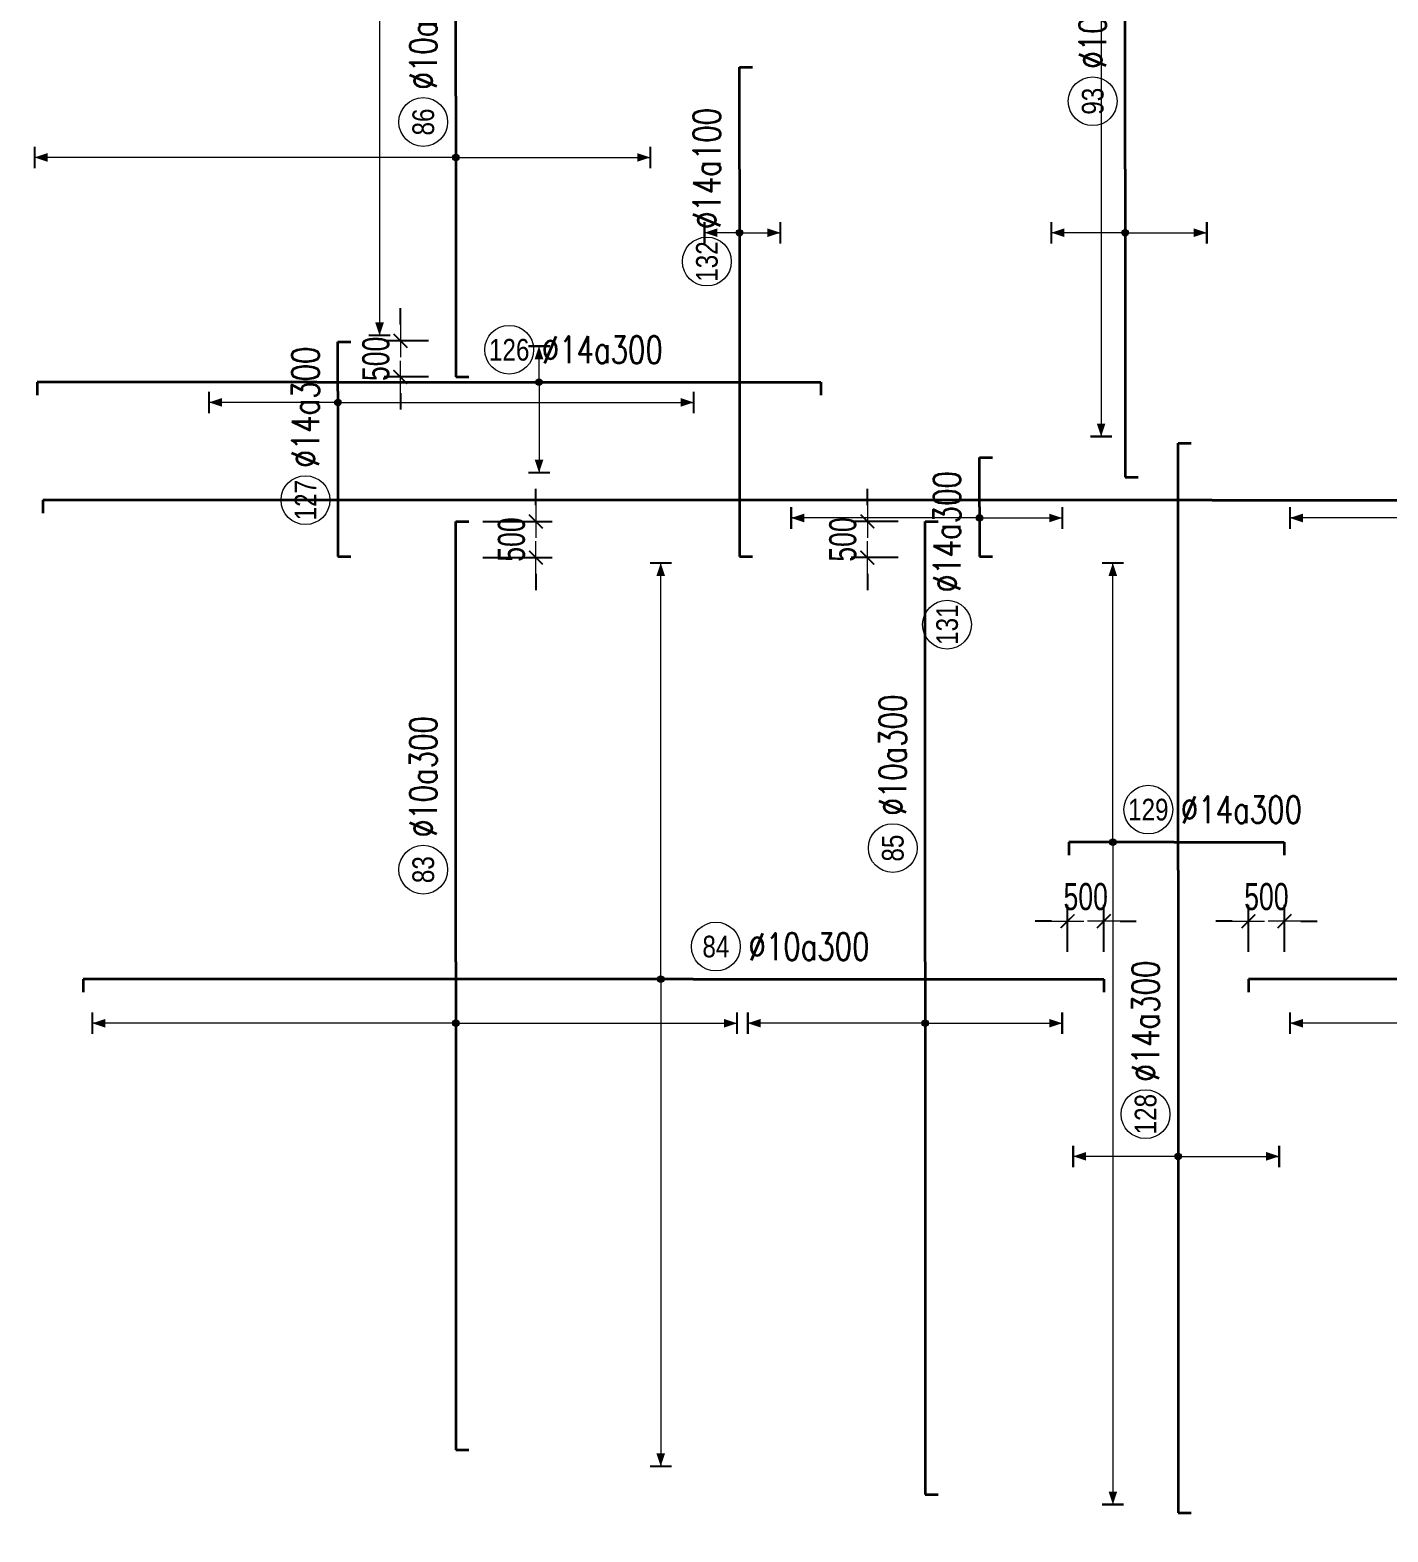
# Model space of a CAD drawing. Header units: millimetres. Extents: x -179076 to 505271, y -18667 to 80933.
# Drawn here: x 159116 to 177902, y 37214 to 58000 of the extents above; entities that cross this region are included whole.
import ezdxf
from ezdxf.enums import TextEntityAlignment as Align

# ---------------------------------------------------------------- set-up
doc = ezdxf.new("R2010")
doc.units = ezdxf.units.MM
doc.layers.get('0').update_dxf_attribs({"lineweight": 20})
doc.layers.get('Defpoints').update_dxf_attribs({"color": 151, "lineweight": 9})
for name, color, linetype, lineweight in [('NDC_S_DIM', 1, 'Continuous', 15), ('NDC_S_REBAR', 4, 'Continuous', 35), ('NDC_S_VN TEXT', 7, 'Continuous', 20)]:
    doc.layers.add(name, color=color, linetype=linetype, lineweight=lineweight)
doc.styles.add('ARIAL', font='arial.ttf', dxfattribs={"width": 0.8})
doc.styles.add('NDC_DIM', font='', dxfattribs={"width": 0.75})
doc.styles.add('NDC_EN TXT', font='romans.shx', dxfattribs={"width": 0.8})
doc.styles.get('NDC_DIM').set_extended_font_data('Dotum')
doc.dimstyles.new('NDC_dim_150', dxfattribs={"dimscale": 150, "dimtxt": 2.5, "dimasz": 1.5, "dimexe": 1.5, "dimexo": 2.5, "dimgap": 1, "dimtad": 1, "dimdec": 0, "dimzin": 0, "dimdsep": 46, "dimtxsty": 'NDC_DIM', "dimblk": 'DIMMARK', "dimcen": 0.09, "dimdle": 1.2, "dimclrd": 1, "dimclre": 1, "dimclrt": 3, "dimadec": 0, "dimazin": 0, "dimtfac": 1, "dimtdec": 0, "dimtix": 1, "dimtofl": 0, "dimtmove": 0, "dimatfit": 3, "dimfxl": 8, "dimfxlon": 1, "dimtolj": 1, "dimtzin": 0, "dimarcsym": 0})

# ---------------------------------------------------------------- blocks, each defined once
blk = doc.blocks.new('DIMMARK')
at = {"layer": 'NDC_S_DIM', "color": 1}
blk.add_line((-1.5, 0), (1, 0), dxfattribs=at)
at = {"layer": 'NDC_S_DIM', "color": 2, "const_width": 0.1}
blk.add_lwpolyline([(-0.424, -0.424), (0.424, 0.424)], dxfattribs=at)
blk = doc.blocks.new('*D235')
at = {"layer": 'Defpoints', "color": 0, "transparency": 16777216}
for p in [(176471, 45667), (175971, 44866), (176471, 44866)]:
    blk.add_point(p, dxfattribs=at)
at = {"layer": 'NDC_S_DIM', "color": 1, "lineweight": -2, "transparency": 16777216}
for p, q in [((175971, 45241), (175971, 45892)), ((176471, 45241), (176471, 45892)), ((175746, 45667), (175521, 45667)), ((176696, 45667), (176921, 45667))]:
    blk.add_line(p, q, dxfattribs=at)
at = {"layer": 'NDC_S_DIM', "color": 1, "lineweight": -2, "transparency": 16777216, "xscale": 225, "yscale": 225, "zscale": 225}
blk.add_blockref('DIMMARK', (175971, 45667), dxfattribs=at)
at = {"layer": 'NDC_S_DIM', "color": 1, "lineweight": -2, "transparency": 16777216, "xscale": 225, "yscale": 225, "zscale": 225, "rotation": 180}
blk.add_blockref('DIMMARK', (176471, 45667), dxfattribs=at)
at = {"layer": 'NDC_S_DIM', "color": 3, "transparency": 16777216, "insert": (176221, 46005), "char_height": 375, "attachment_point": 5, "style": 'NDC_DIM'}
blk.add_mtext('\\A1;500', dxfattribs=at)
blk = doc.blocks.new('*D236')
at = {"layer": 'Defpoints', "color": 0, "transparency": 16777216}
for p in [(173471, 45667), (173471, 44866), (173971, 44866)]:
    blk.add_point(p, dxfattribs=at)
at = {"layer": 'NDC_S_DIM', "color": 1, "lineweight": -2, "transparency": 16777216}
for p, q in [((173471, 45241), (173471, 45892)), ((173971, 45241), (173971, 45892)), ((173246, 45667), (173021, 45667)), ((174196, 45667), (174421, 45667))]:
    blk.add_line(p, q, dxfattribs=at)
at = {"layer": 'NDC_S_DIM', "color": 1, "lineweight": -2, "transparency": 16777216, "xscale": 225, "yscale": 225, "zscale": 225}
blk.add_blockref('DIMMARK', (173471, 45667), dxfattribs=at)
at = {"layer": 'NDC_S_DIM', "color": 1, "lineweight": -2, "transparency": 16777216, "xscale": 225, "yscale": 225, "zscale": 225, "rotation": 180}
blk.add_blockref('DIMMARK', (173971, 45667), dxfattribs=at)
at = {"layer": 'NDC_S_DIM', "color": 3, "transparency": 16777216, "insert": (173721, 46005), "char_height": 375, "attachment_point": 5, "style": 'NDC_DIM'}
blk.add_mtext('\\A1;500', dxfattribs=at)
blk = doc.blocks.new('*D242')
at = {"layer": 'Defpoints', "color": 0, "transparency": 16777216}
for p in [(171501, 51199), (170700, 50699), (171501, 50699)]:
    blk.add_point(p, dxfattribs=at)
at = {"layer": 'NDC_S_DIM', "color": 1, "lineweight": -2, "transparency": 16777216}
for p, q in [((170700, 51424), (170700, 51649)), ((171126, 51199), (170475, 51199)), ((171126, 50699), (170475, 50699)), ((170700, 50474), (170700, 50249))]:
    blk.add_line(p, q, dxfattribs=at)
at = {"layer": 'NDC_S_DIM', "color": 1, "lineweight": -2, "transparency": 16777216, "xscale": 225, "yscale": 225, "zscale": 225}
for p, rotation in [((170700, 51199), 270), ((170700, 50699), 90)]:
    blk.add_blockref('DIMMARK', p, dxfattribs=dict(at, rotation=rotation))
at = {"layer": 'NDC_S_DIM', "color": 3, "transparency": 16777216, "insert": (170362, 50949), "char_height": 375, "attachment_point": 5, "rotation": 90, "style": 'NDC_DIM'}
blk.add_mtext('\\A1;500', dxfattribs=at)
blk = doc.blocks.new('*D214')
at = {"layer": 'Defpoints', "color": 0, "transparency": 16777216}
for p in [(164240, 53699), (165005, 53699), (165005, 53199)]:
    blk.add_point(p, dxfattribs=at)
at = {"layer": 'NDC_S_DIM', "color": 1, "lineweight": -2, "transparency": 16777216}
for p, q in [((164240, 53924), (164240, 54149)), ((164630, 53699), (164015, 53699)), ((164630, 53199), (164015, 53199)), ((164240, 52974), (164240, 52749))]:
    blk.add_line(p, q, dxfattribs=at)
at = {"layer": 'NDC_S_DIM', "color": 1, "lineweight": -2, "transparency": 16777216, "xscale": 225, "yscale": 225, "zscale": 225}
for p, rotation in [((164240, 53699), 270), ((164240, 53199), 90)]:
    blk.add_blockref('DIMMARK', p, dxfattribs=dict(at, rotation=rotation))
at = {"layer": 'NDC_S_DIM', "color": 3, "transparency": 16777216, "insert": (163902, 53449), "char_height": 375, "attachment_point": 5, "rotation": 90, "style": 'NDC_DIM'}
blk.add_mtext('\\A1;500', dxfattribs=at)
blk = doc.blocks.new('*D216')
at = {"layer": 'Defpoints', "color": 0, "transparency": 16777216}
for p in [(165005, 51199), (165005, 50699), (166115, 50699)]:
    blk.add_point(p, dxfattribs=at)
at = {"layer": 'NDC_S_DIM', "color": 1, "lineweight": -2, "transparency": 16777216}
for p, q in [((166115, 51424), (166115, 51649)), ((165380, 51199), (166340, 51199)), ((165380, 50699), (166340, 50699)), ((166115, 50474), (166115, 50249))]:
    blk.add_line(p, q, dxfattribs=at)
at = {"layer": 'NDC_S_DIM', "color": 1, "lineweight": -2, "transparency": 16777216, "xscale": 225, "yscale": 225, "zscale": 225}
for p, rotation in [((166115, 51199), 270), ((166115, 50699), 90)]:
    blk.add_blockref('DIMMARK', p, dxfattribs=dict(at, rotation=rotation))
at = {"layer": 'NDC_S_DIM', "color": 3, "transparency": 16777216, "insert": (165778, 50949), "char_height": 375, "attachment_point": 5, "rotation": 90, "style": 'NDC_DIM'}
blk.add_mtext('\\A1;500', dxfattribs=at)
blk = doc.blocks.new('*U304')
h = blk.add_hatch(color=6)
edge = h.paths.add_edge_path()
edge.add_arc((-2.99, 0), 0.3, 0, 360)
at = {"layer": 'NDC_S_DIM', "color": 8}
for q in [(-2.99, 38.39), (-2.99, -44.96)]:
    blk.add_line((-2.99, 0), q, dxfattribs=at)
for points in [[(-3.99, 38.39, 0.2, 0.2, 0), (-1.99, 38.39, 0, 0, 0)], [(-3.99, -44.96, 0.2, 0.2, 0), (-1.99, -44.96, 0, 0, 0)]]:
    blk.add_lwpolyline(points, format="xyseb", dxfattribs=at)
at = {"layer": 'NDC_S_DIM'}
blk.add_circle((2.1, 3), 2.25, dxfattribs=at)
at = {"layer": 'NDC_S_DIM', "color": 6}
blk.add_circle((-2.99, 0), 0.3, dxfattribs=at)
at = {"layer": 'NDC_S_DIM', "color": 8}
for points in [[(-3.39, 37.19), (-2.99, 38.39), (-2.59, 37.19)], [(-3.39, -43.76), (-2.99, -44.96), (-2.59, -43.76)]]:
    blk.add_solid(points, dxfattribs=at)
at = {"layer": 'NDC_S_REBAR'}
for p, q in [((0, 0), (-56.25, 0)), ((-56.25, 0), (-56.25, -1.2)), ((0, 0), (37.88, 0)), ((37.88, 0), (37.88, -1.2)), ((-56.25, -1.2), (-56.25, -1.2)), ((37.88, -1.2), (37.88, -1.2))]:
    blk.add_line(p, q, dxfattribs=at)
at = {"layer": 'NDC_S_VN TEXT', "color": 3, "style": 'NDC_EN TXT', "width": 0.75}
blk.add_attdef('DKT', (5.1, 1.75), '', height=2.5, dxfattribs=at)
at = {"layer": 'NDC_S_VN TEXT', "style": 'ARIAL', "width": 0.8}
blk.add_attdef('KHT', text='', height=2, dxfattribs=at).set_placement((2.1, 3), align=Align.MIDDLE_CENTER)
blk = doc.blocks.new('*U305')
h = blk.add_hatch(color=6)
edge = h.paths.add_edge_path()
edge.add_arc((-7.93, 0), 0.3, 0, 360)
at = {"layer": 'NDC_S_DIM', "color": 8}
for q in [(-7.93, 38.39), (-7.93, -50.28)]:
    blk.add_line((-7.93, 0), q, dxfattribs=at)
for points in [[(-8.93, 38.39, 0.2, 0.2, 0), (-6.93, 38.39, 0, 0, 0)], [(-8.93, -50.28, 0.2, 0.2, 0), (-6.93, -50.28, 0, 0, 0)]]:
    blk.add_lwpolyline(points, format="xyseb", dxfattribs=at)
at = {"layer": 'NDC_S_DIM'}
blk.add_circle((-2.39, 3), 2.25, dxfattribs=at)
at = {"layer": 'NDC_S_DIM', "color": 6}
blk.add_circle((-7.93, 0), 0.3, dxfattribs=at)
at = {"layer": 'NDC_S_DIM', "color": 8}
for points in [[(-8.33, 37.19), (-7.93, 38.39), (-7.53, 37.19)], [(-8.33, -49.08), (-7.93, -50.28), (-7.53, -49.08)]]:
    blk.add_solid(points, dxfattribs=at)
at = {"layer": 'NDC_S_REBAR'}
for p, q in [((0, 0), (-26.16, 0)), ((-26.16, 0), (-26.16, -1.2)), ((0, 0), (20.5, 0)), ((20.5, 0), (20.5, -1.2)), ((-26.16, -1.2), (-26.16, -1.2)), ((20.5, -1.2), (20.5, -1.2))]:
    blk.add_line(p, q, dxfattribs=at)
at = {"layer": 'NDC_S_VN TEXT', "color": 3, "style": 'NDC_EN TXT', "width": 0.75}
blk.add_attdef('DKT', (0.61, 1.75), '', height=2.5, dxfattribs=at)
at = {"layer": 'NDC_S_VN TEXT', "style": 'ARIAL', "width": 0.8}
blk.add_attdef('KHT', text='', height=2, dxfattribs=at).set_placement((-2.39, 3), align=Align.MIDDLE_CENTER)
blk = doc.blocks.new('*U318')
h = blk.add_hatch(color=6)
edge = h.paths.add_edge_path()
edge.add_arc((4.7, 0), 0.3, 0, 360)
at = {"layer": 'NDC_S_DIM', "color": 8}
for q in [(4.7, 20.63), (4.7, -35.71)]:
    blk.add_line((4.7, 0), q, dxfattribs=at)
for points in [[(3.7, 20.63, 0.2, 0.2, 0), (5.7, 20.63, 0, 0, 0)], [(3.7, -35.71, 0.2, 0.2, 0), (5.7, -35.71, 0, 0, 0)]]:
    blk.add_lwpolyline(points, format="xyseb", dxfattribs=at)
at = {"layer": 'NDC_S_DIM'}
blk.add_circle((14.92, 3), 2.25, dxfattribs=at)
at = {"layer": 'NDC_S_DIM', "color": 6}
blk.add_circle((4.7, 0), 0.3, dxfattribs=at)
at = {"layer": 'NDC_S_DIM', "color": 8}
for points in [[(4.3, 19.43), (4.7, 20.63), (5.1, 19.43)], [(4.3, -34.51), (4.7, -35.71), (5.1, -34.51)]]:
    blk.add_solid(points, dxfattribs=at)
at = {"layer": 'NDC_S_REBAR'}
for p, q in [((0, 0), (-27.53, 0)), ((-27.53, 0), (-27.53, -1.2)), ((0, 0), (45.4, 0)), ((45.4, 0), (45.4, -1.2)), ((-27.53, -1.2), (-27.53, -1.2)), ((45.4, -1.2), (45.4, -1.2))]:
    blk.add_line(p, q, dxfattribs=at)
at = {"layer": 'NDC_S_VN TEXT', "color": 3, "style": 'NDC_EN TXT', "width": 0.75}
blk.add_attdef('DKT', (17.92, 1.75), '', height=2.5, dxfattribs=at)
at = {"layer": 'NDC_S_VN TEXT', "style": 'ARIAL', "width": 0.8}
blk.add_attdef('KHT', text='', height=2, dxfattribs=at).set_placement((14.92, 3), align=Align.MIDDLE_CENTER)
blk = doc.blocks.new('*U323')
h = blk.add_hatch(color=6)
edge = h.paths.add_edge_path()
edge.add_arc((-5.66, 0), 0.3, 0, 360)
at = {"layer": 'NDC_S_DIM', "color": 8}
for q in [(-5.66, 25.75), (-5.66, -61.12)]:
    blk.add_line((-5.66, 0), q, dxfattribs=at)
for points in [[(-6.66, 25.75, 0.2, 0.2, 0), (-4.66, 25.75, 0, 0, 0)], [(-6.66, -61.12, 0.2, 0.2, 0), (-4.66, -61.12, 0, 0, 0)]]:
    blk.add_lwpolyline(points, format="xyseb", dxfattribs=at)
at = {"layer": 'NDC_S_DIM'}
blk.add_circle((-2.39, 3), 2.25, dxfattribs=at)
at = {"layer": 'NDC_S_DIM', "color": 6}
blk.add_circle((-5.66, 0), 0.3, dxfattribs=at)
at = {"layer": 'NDC_S_DIM', "color": 8}
for points in [[(-6.06, 24.55), (-5.66, 25.75), (-5.26, 24.55)], [(-6.06, -59.92), (-5.66, -61.12), (-5.26, -59.92)]]:
    blk.add_solid(points, dxfattribs=at)
at = {"layer": 'NDC_S_REBAR'}
for p, q in [((0, 0), (-9.73, 0)), ((-9.73, 0), (-9.73, -1.2)), ((0, 0), (10.15, 0)), ((10.15, 0), (10.15, -1.2)), ((-9.73, -1.2), (-9.73, -1.2)), ((10.15, -1.2), (10.15, -1.2))]:
    blk.add_line(p, q, dxfattribs=at)
at = {"layer": 'NDC_S_VN TEXT', "color": 3, "style": 'NDC_EN TXT', "width": 0.75}
blk.add_attdef('DKT', (0.61, 1.75), '', height=2.5, dxfattribs=at)
at = {"layer": 'NDC_S_VN TEXT', "style": 'ARIAL', "width": 0.8}
blk.add_attdef('KHT', text='', height=2, dxfattribs=at).set_placement((-2.39, 3), align=Align.MIDDLE_CENTER)
blk = doc.blocks.new('*U307')
h = blk.add_hatch(color=6)
edge = h.paths.add_edge_path()
edge.add_arc((-5.66, 0), 0.3, 0, 360)
at = {"layer": 'NDC_S_DIM', "color": 8}
for q in [(-5.66, 16.37), (-5.66, -12.63)]:
    blk.add_line((-5.66, 0), q, dxfattribs=at)
for points in [[(-6.66, 16.37, 0.2, 0.2, 0), (-4.66, 16.37, 0, 0, 0)], [(-6.66, -12.63, 0.2, 0.2, 0), (-4.66, -12.63, 0, 0, 0)]]:
    blk.add_lwpolyline(points, format="xyseb", dxfattribs=at)
at = {"layer": 'NDC_S_DIM'}
blk.add_circle((10.5, 3), 2.25, dxfattribs=at)
at = {"layer": 'NDC_S_DIM', "color": 6}
blk.add_circle((-5.66, 0), 0.3, dxfattribs=at)
at = {"layer": 'NDC_S_DIM', "color": 8}
for points in [[(-6.06, 15.17), (-5.66, 16.37), (-5.26, 15.17)], [(-6.06, -11.43), (-5.66, -12.63), (-5.26, -11.43)]]:
    blk.add_solid(points, dxfattribs=at)
at = {"layer": 'NDC_S_REBAR'}
for p, q in [((0, 0), (-49.13, 0)), ((-49.13, 0), (-49.13, -1.2)), ((0, 0), (40.64, 0)), ((40.64, 0), (40.64, -1.2)), ((-49.13, -1.2), (-49.13, -1.2)), ((40.64, -1.2), (40.64, -1.2))]:
    blk.add_line(p, q, dxfattribs=at)
at = {"layer": 'NDC_S_VN TEXT', "color": 3, "style": 'NDC_EN TXT', "width": 0.75}
blk.add_attdef('DKT', (13.5, 1.75), '', height=2.5, dxfattribs=at)
at = {"layer": 'NDC_S_VN TEXT', "style": 'ARIAL', "width": 0.8}
blk.add_attdef('KHT', text='', height=2, dxfattribs=at).set_placement((10.5, 3), align=Align.MIDDLE_CENTER)
blk = doc.blocks.new('*U308')
h = blk.add_hatch(color=6)
edge = h.paths.add_edge_path()
edge.add_arc((-5.66, 0), 0.3, 0, 360)
at = {"layer": 'NDC_S_DIM', "color": 8}
for q in [(-5.66, 22.82), (-5.66, -16.18)]:
    blk.add_line((-5.66, 0), q, dxfattribs=at)
for points in [[(-6.66, 22.82, 0.2, 0.2, 0), (-4.66, 22.82, 0, 0, 0)], [(-6.66, -16.18, 0.2, 0.2, 0), (-4.66, -16.18, 0, 0, 0)]]:
    blk.add_lwpolyline(points, format="xyseb", dxfattribs=at)
at = {"layer": 'NDC_S_DIM'}
blk.add_circle((-2.39, 3), 2.25, dxfattribs=at)
at = {"layer": 'NDC_S_DIM', "color": 6}
blk.add_circle((-5.66, 0), 0.3, dxfattribs=at)
at = {"layer": 'NDC_S_DIM', "color": 8}
for points in [[(-6.06, 21.62), (-5.66, 22.82), (-5.26, 21.62)], [(-6.06, -14.98), (-5.66, -16.18), (-5.26, -14.98)]]:
    blk.add_solid(points, dxfattribs=at)
at = {"layer": 'NDC_S_REBAR'}
for p, q in [((0, 0), (-52.6, 0)), ((-52.6, 0), (-52.6, -1.2)), ((0, 0), (40.64, 0)), ((40.64, 0), (40.64, -1.2)), ((-52.6, -1.2), (-52.6, -1.2)), ((40.64, -1.2), (40.64, -1.2))]:
    blk.add_line(p, q, dxfattribs=at)
at = {"layer": 'NDC_S_VN TEXT', "color": 3, "style": 'NDC_EN TXT', "width": 0.75}
blk.add_attdef('DKT', (0.61, 1.75), '', height=2.5, dxfattribs=at)
at = {"layer": 'NDC_S_VN TEXT', "style": 'ARIAL', "width": 0.8}
blk.add_attdef('KHT', text='', height=2, dxfattribs=at).set_placement((-2.39, 3), align=Align.MIDDLE_CENTER)
blk = doc.blocks.new('*U342')
h = blk.add_hatch(color=6)
edge = h.paths.add_edge_path()
edge.add_arc((-26.39, 0), 0.3, 0, 360)
at = {"layer": 'NDC_S_DIM', "color": 8}
for q in [(-26.39, 9.68), (-26.39, -9.32)]:
    blk.add_line((-26.39, 0), q, dxfattribs=at)
for points in [[(-27.39, 9.68, 0.2, 0.2, 0), (-25.39, 9.68, 0, 0, 0)], [(-27.39, -9.32, 0.2, 0.2, 0), (-25.39, -9.32, 0, 0, 0)]]:
    blk.add_lwpolyline(points, format="xyseb", dxfattribs=at)
at = {"layer": 'NDC_S_DIM'}
blk.add_circle((-22.5, 3), 2.25, dxfattribs=at)
at = {"layer": 'NDC_S_DIM', "color": 6}
blk.add_circle((-26.39, 0), 0.3, dxfattribs=at)
at = {"layer": 'NDC_S_DIM', "color": 8}
for points in [[(-26.79, 8.48), (-26.39, 9.68), (-25.99, 8.48)], [(-26.79, -8.12), (-26.39, -9.32), (-25.99, -8.12)]]:
    blk.add_solid(points, dxfattribs=at)
at = {"layer": 'NDC_S_REBAR'}
for p, q in [((0, 0), (-59.28, 0)), ((-59.28, 0), (-59.28, -1.2)), ((0, 0), (39.42, 0)), ((39.42, 0), (39.42, -1.2)), ((-59.28, -1.2), (-59.28, -1.2)), ((39.42, -1.2), (39.42, -1.2))]:
    blk.add_line(p, q, dxfattribs=at)
at = {"layer": 'NDC_S_VN TEXT', "color": 3, "style": 'NDC_EN TXT', "width": 0.75}
blk.add_attdef('DKT', (-19.5, 1.75), '', height=2.5, dxfattribs=at)
at = {"layer": 'NDC_S_VN TEXT', "style": 'ARIAL', "width": 0.8}
blk.add_attdef('KHT', text='', height=2, dxfattribs=at).set_placement((-22.5, 3), align=Align.MIDDLE_CENTER)
blk = doc.blocks.new('*U338')
h = blk.add_hatch(color=6)
edge = h.paths.add_edge_path()
edge.add_arc((-1.02, 0), 0.3, 0, 360)
at = {"layer": 'NDC_S_DIM', "color": 8}
for q in [(-1.02, 17.37), (-1.02, -7.63)]:
    blk.add_line((-1.02, 0), q, dxfattribs=at)
for points in [[(-2.02, 17.37, 0.2, 0.2, 0), (-0.02, 17.37, 0, 0, 0)], [(-2.02, -7.63, 0.2, 0.2, 0), (-0.02, -7.63, 0, 0, 0)]]:
    blk.add_lwpolyline(points, format="xyseb", dxfattribs=at)
at = {"layer": 'NDC_S_DIM'}
blk.add_circle((-10.86, 3), 2.25, dxfattribs=at)
at = {"layer": 'NDC_S_DIM', "color": 6}
blk.add_circle((-1.02, 0), 0.3, dxfattribs=at)
at = {"layer": 'NDC_S_DIM', "color": 8}
for points in [[(-1.42, 16.17), (-1.02, 17.37), (-0.62, 16.17)], [(-1.42, -6.43), (-1.02, -7.63), (-0.62, -6.43)]]:
    blk.add_solid(points, dxfattribs=at)
at = {"layer": 'NDC_S_REBAR'}
for p, q in [((0, 0), (-4.57, 0)), ((-4.57, 0), (-4.57, -1.2)), ((0, 0), (4.56, 0)), ((4.56, 0), (4.56, -1.2)), ((-4.57, -1.2), (-4.57, -1.2)), ((4.56, -1.2), (4.56, -1.2))]:
    blk.add_line(p, q, dxfattribs=at)
at = {"layer": 'NDC_S_VN TEXT', "color": 3, "style": 'NDC_EN TXT', "width": 0.75}
blk.add_attdef('DKT', (-7.86, 1.75), '', height=2.5, dxfattribs=at)
at = {"layer": 'NDC_S_VN TEXT', "style": 'ARIAL', "width": 0.8}
blk.add_attdef('KHT', text='', height=2, dxfattribs=at).set_placement((-10.86, 3), align=Align.MIDDLE_CENTER)
blk = doc.blocks.new('*U339')
h = blk.add_hatch(color=6)
edge = h.paths.add_edge_path()
edge.add_arc((-1.02, 0), 0.3, 0, 360)
at = {"layer": 'NDC_S_DIM', "color": 8}
for q in [(-1.02, 15.92), (-1.02, -23.08)]:
    blk.add_line((-1.02, 0), q, dxfattribs=at)
for points in [[(-2.02, 15.92, 0.2, 0.2, 0), (-0.02, 15.92, 0, 0, 0)], [(-2.02, -23.08, 0.2, 0.2, 0), (-0.02, -23.08, 0, 0, 0)]]:
    blk.add_lwpolyline(points, format="xyseb", dxfattribs=at)
at = {"layer": 'NDC_S_DIM'}
blk.add_circle((1.87, 3), 2.25, dxfattribs=at)
at = {"layer": 'NDC_S_DIM', "color": 6}
blk.add_circle((-1.02, 0), 0.3, dxfattribs=at)
at = {"layer": 'NDC_S_DIM', "color": 8}
for points in [[(-1.42, 14.72), (-1.02, 15.92), (-0.62, 14.72)], [(-1.42, -21.88), (-1.02, -23.08), (-0.62, -21.88)]]:
    blk.add_solid(points, dxfattribs=at)
at = {"layer": 'NDC_S_REBAR'}
for p, q in [((0, 0), (-4.57, 0)), ((-4.57, 0), (-4.57, -1.2)), ((0, 0), (5.9, 0)), ((5.9, 0), (5.9, -1.2)), ((-4.57, -1.2), (-4.57, -1.2)), ((5.9, -1.2), (5.9, -1.2))]:
    blk.add_line(p, q, dxfattribs=at)
at = {"layer": 'NDC_S_VN TEXT', "color": 3, "style": 'NDC_EN TXT', "width": 0.75}
blk.add_attdef('DKT', (4.87, 1.75), '', height=2.5, dxfattribs=at)
at = {"layer": 'NDC_S_VN TEXT', "style": 'ARIAL', "width": 0.8}
blk.add_attdef('KHT', text='', height=2, dxfattribs=at).set_placement((1.87, 3), align=Align.MIDDLE_CENTER)
blk = doc.blocks.new('*U294')
at = {"layer": 'NDC_S_REBAR'}
for p, q in [((0, 0), (-107.86, 0)), ((-107.86, 0), (-107.86, -1.2)), ((0, 0), (281.19, 0)), ((-107.86, -1.2), (-107.86, -1.2))]:
    blk.add_line(p, q, dxfattribs=at)
at = {"layer": 'NDC_S_VN TEXT', "style": 'ARIAL', "width": 0.8}
blk.add_attdef('KHT', text='', height=2, dxfattribs=at).set_placement((35.24, -3.03), align=Align.MIDDLE_CENTER)
at = {"layer": 'NDC_S_VN TEXT', "color": 3, "style": 'NDC_EN TXT', "width": 0.75}
blk.add_attdef('DKT', (38.24, -4.28), '', height=2.5, dxfattribs=at)
blk = doc.blocks.new('*U298')
h = blk.add_hatch(color=6)
edge = h.paths.add_edge_path()
edge.add_arc((-5.86, 0), 0.3, 0, 360)
at = {"layer": 'NDC_S_DIM', "color": 8}
for q in [(-5.86, 26.81), (-5.86, -48.19)]:
    blk.add_line((-5.86, 0), q, dxfattribs=at)
for points in [[(-6.86, 26.81, 0.2, 0.2, 0), (-4.86, 26.81, 0, 0, 0)], [(-6.86, -48.19, 0.2, 0.2, 0), (-4.86, -48.19, 0, 0, 0)]]:
    blk.add_lwpolyline(points, format="xyseb", dxfattribs=at)
at = {"layer": 'NDC_S_DIM'}
blk.add_circle((-8.54, 3), 2.25, dxfattribs=at)
at = {"layer": 'NDC_S_DIM', "color": 6}
blk.add_circle((-5.86, 0), 0.3, dxfattribs=at)
at = {"layer": 'NDC_S_DIM', "color": 8}
for points in [[(-6.26, 25.61), (-5.86, 26.81), (-5.46, 25.61)], [(-6.26, -46.99), (-5.86, -48.19), (-5.46, -46.99)]]:
    blk.add_solid(points, dxfattribs=at)
at = {"layer": 'NDC_S_REBAR'}
for p, q in [((0, 0), (-12.82, 0)), ((-12.82, 0), (-12.82, -1.2)), ((0, 0), (6.25, 0)), ((6.25, 0), (6.25, -1.2)), ((-12.82, -1.2), (-12.82, -1.2)), ((6.25, -1.2), (6.25, -1.2))]:
    blk.add_line(p, q, dxfattribs=at)
at = {"layer": 'NDC_S_VN TEXT', "color": 3, "style": 'NDC_EN TXT', "width": 0.75}
blk.add_attdef('DKT', (-5.54, 1.75), '', height=2.5, dxfattribs=at)
at = {"layer": 'NDC_S_VN TEXT', "style": 'ARIAL', "width": 0.8}
blk.add_attdef('KHT', text='', height=2, dxfattribs=at).set_placement((-8.54, 3), align=Align.MIDDLE_CENTER)
blk = doc.blocks.new('*U299')
h = blk.add_hatch(color=6)
edge = h.paths.add_edge_path()
edge.add_arc((-5.86, 0), 0.3, 0, 360)
at = {"layer": 'NDC_S_DIM', "color": 8}
for q in [(-5.86, 6.81), (-5.86, -7.52)]:
    blk.add_line((-5.86, 0), q, dxfattribs=at)
for points in [[(-6.86, 6.81, 0.2, 0.2, 0), (-4.86, 6.81, 0, 0, 0)], [(-6.86, -7.52, 0.2, 0.2, 0), (-4.86, -7.52, 0, 0, 0)]]:
    blk.add_lwpolyline(points, format="xyseb", dxfattribs=at)
at = {"layer": 'NDC_S_DIM'}
blk.add_circle((6.27, 3), 2.25, dxfattribs=at)
at = {"layer": 'NDC_S_DIM', "color": 6}
blk.add_circle((-5.86, 0), 0.3, dxfattribs=at)
at = {"layer": 'NDC_S_DIM', "color": 8}
for points in [[(-6.26, 5.61), (-5.86, 6.81), (-5.46, 5.61)], [(-6.26, -6.32), (-5.86, -7.52), (-5.46, -6.32)]]:
    blk.add_solid(points, dxfattribs=at)
at = {"layer": 'NDC_S_REBAR'}
for p, q in [((0, 0), (-28.4, 0)), ((-28.4, 0), (-28.4, -1.2)), ((0, 0), (54.07, 0)), ((54.07, 0), (54.07, -1.2)), ((-28.4, -1.2), (-28.4, -1.2)), ((54.07, -1.2), (54.07, -1.2))]:
    blk.add_line(p, q, dxfattribs=at)
at = {"layer": 'NDC_S_VN TEXT', "color": 3, "style": 'NDC_EN TXT', "width": 0.75}
blk.add_attdef('DKT', (9.27, 1.75), '', height=2.5, dxfattribs=at)
at = {"layer": 'NDC_S_VN TEXT', "style": 'ARIAL', "width": 0.8}
blk.add_attdef('KHT', text='', height=2, dxfattribs=at).set_placement((6.27, 3), align=Align.MIDDLE_CENTER)
blk = doc.blocks.new('*U285')
h = blk.add_hatch(color=6)
edge = h.paths.add_edge_path()
edge.add_arc((-5.66, 0), 0.3, 0, 360)
at = {"layer": 'NDC_S_DIM', "color": 8}
for q in [(-5.66, 33.52), (-5.66, -25.94)]:
    blk.add_line((-5.66, 0), q, dxfattribs=at)
for points in [[(-6.66, 33.52, 0.2, 0.2, 0), (-4.66, 33.52, 0, 0, 0)], [(-6.66, -25.94, 0.2, 0.2, 0), (-4.66, -25.94, 0, 0, 0)]]:
    blk.add_lwpolyline(points, format="xyseb", dxfattribs=at)
at = {"layer": 'NDC_S_DIM'}
blk.add_circle((8.51, 3), 2.25, dxfattribs=at)
at = {"layer": 'NDC_S_DIM', "color": 6}
blk.add_circle((-5.66, 0), 0.3, dxfattribs=at)
at = {"layer": 'NDC_S_DIM', "color": 8}
for points in [[(-6.06, 32.32), (-5.66, 33.52), (-5.26, 32.32)], [(-6.06, -24.74), (-5.66, -25.94), (-5.26, -24.74)]]:
    blk.add_solid(points, dxfattribs=at)
at = {"layer": 'NDC_S_REBAR'}
for p, q in [((0, 0), (-45.02, 0)), ((-45.02, 0), (-45.02, -1.2)), ((0, 0), (40.64, 0)), ((40.64, 0), (40.64, -1.2)), ((-45.02, -1.2), (-45.02, -1.2)), ((40.64, -1.2), (40.64, -1.2))]:
    blk.add_line(p, q, dxfattribs=at)
at = {"layer": 'NDC_S_VN TEXT', "color": 3, "style": 'NDC_EN TXT', "width": 0.75}
blk.add_attdef('DKT', (11.51, 1.75), '', height=2.5, dxfattribs=at)
at = {"layer": 'NDC_S_VN TEXT', "style": 'ARIAL', "width": 0.8}
blk.add_attdef('KHT', text='', height=2, dxfattribs=at).set_placement((8.51, 3), align=Align.MIDDLE_CENTER)
blk = doc.blocks.new('*U287')
h = blk.add_hatch(color=6)
edge = h.paths.add_edge_path()
edge.add_arc((-5.66, 0), 0.3, 0, 360)
at = {"layer": 'NDC_S_DIM', "color": 8}
for q in [(-5.66, 38.84), (-5.66, -17.94)]:
    blk.add_line((-5.66, 0), q, dxfattribs=at)
for points in [[(-6.66, 38.84, 0.2, 0.2, 0), (-4.66, 38.84, 0, 0, 0)], [(-6.66, -17.94, 0.2, 0.2, 0), (-4.66, -17.94, 0, 0, 0)]]:
    blk.add_lwpolyline(points, format="xyseb", dxfattribs=at)
at = {"layer": 'NDC_S_DIM'}
blk.add_circle((-2.39, 3), 2.25, dxfattribs=at)
at = {"layer": 'NDC_S_DIM', "color": 6}
blk.add_circle((-5.66, 0), 0.3, dxfattribs=at)
at = {"layer": 'NDC_S_DIM', "color": 8}
for points in [[(-6.06, 37.64), (-5.66, 38.84), (-5.26, 37.64)], [(-6.06, -16.74), (-5.66, -17.94), (-5.26, -16.74)]]:
    blk.add_solid(points, dxfattribs=at)
at = {"layer": 'NDC_S_REBAR'}
for p, q in [((0, 0), (-25.91, 0)), ((-25.91, 0), (-25.91, -1.2)), ((0, 0), (38.09, 0)), ((38.09, 0), (38.09, -1.2)), ((-25.91, -1.2), (-25.91, -1.2)), ((38.09, -1.2), (38.09, -1.2))]:
    blk.add_line(p, q, dxfattribs=at)
at = {"layer": 'NDC_S_VN TEXT', "color": 3, "style": 'NDC_EN TXT', "width": 0.75}
blk.add_attdef('DKT', (0.61, 1.75), '', height=2.5, dxfattribs=at)
at = {"layer": 'NDC_S_VN TEXT', "style": 'ARIAL', "width": 0.8}
blk.add_attdef('KHT', text='', height=2, dxfattribs=at).set_placement((-2.39, 3), align=Align.MIDDLE_CENTER)
blk = doc.blocks.new('*U288')
h = blk.add_hatch(color=6)
edge = h.paths.add_edge_path()
edge.add_arc((-1.02, 0), 0.3, 0, 360)
at = {"layer": 'NDC_S_DIM', "color": 8}
for q in [(-1.02, 11.9), (-1.02, -32.8)]:
    blk.add_line((-1.02, 0), q, dxfattribs=at)
for points in [[(-2.02, 11.9, 0.2, 0.2, 0), (-0.02, 11.9, 0, 0, 0)], [(-2.02, -32.8, 0.2, 0.2, 0), (-0.02, -32.8, 0, 0, 0)]]:
    blk.add_lwpolyline(points, format="xyseb", dxfattribs=at)
at = {"layer": 'NDC_S_DIM'}
blk.add_circle((-10.04, 3), 2.25, dxfattribs=at)
at = {"layer": 'NDC_S_DIM', "color": 6}
blk.add_circle((-1.02, 0), 0.3, dxfattribs=at)
at = {"layer": 'NDC_S_DIM', "color": 8}
for points in [[(-1.42, 10.7), (-1.02, 11.9), (-0.62, 10.7)], [(-1.42, -31.6), (-1.02, -32.8), (-0.62, -31.6)]]:
    blk.add_solid(points, dxfattribs=at)
at = {"layer": 'NDC_S_REBAR'}
for p, q in [((0, 0), (-15.24, 0)), ((-15.24, 0), (-15.24, -1.2)), ((0, 0), (4.56, 0)), ((4.56, 0), (4.56, -1.2)), ((-15.24, -1.2), (-15.24, -1.2)), ((4.56, -1.2), (4.56, -1.2))]:
    blk.add_line(p, q, dxfattribs=at)
at = {"layer": 'NDC_S_VN TEXT', "color": 3, "style": 'NDC_EN TXT', "width": 0.75}
blk.add_attdef('DKT', (-7.04, 1.75), '', height=2.5, dxfattribs=at)
at = {"layer": 'NDC_S_VN TEXT', "style": 'ARIAL', "width": 0.8}
blk.add_attdef('KHT', text='', height=2, dxfattribs=at).set_placement((-10.04, 3), align=Align.MIDDLE_CENTER)
blk = doc.blocks.new('*U290')
h = blk.add_hatch(color=6)
edge = h.paths.add_edge_path()
edge.add_arc((20.49, 0), 0.3, 0, 360)
at = {"layer": 'NDC_S_DIM', "color": 8}
for q in [(20.49, 3.33), (20.49, -8.34)]:
    blk.add_line((20.49, 0), q, dxfattribs=at)
for points in [[(19.49, 3.33, 0.2, 0.2, 0), (21.49, 3.33, 0, 0, 0)], [(19.49, -8.34, 0.2, 0.2, 0), (21.49, -8.34, 0, 0, 0)]]:
    blk.add_lwpolyline(points, format="xyseb", dxfattribs=at)
at = {"layer": 'NDC_S_DIM'}
blk.add_circle((17.74, 3), 2.25, dxfattribs=at)
at = {"layer": 'NDC_S_DIM', "color": 6}
blk.add_circle((20.49, 0), 0.3, dxfattribs=at)
at = {"layer": 'NDC_S_DIM', "color": 8}
for points in [[(20.09, 2.13), (20.49, 3.33), (20.89, 2.13)], [(20.09, -7.14), (20.49, -8.34), (20.89, -7.14)]]:
    blk.add_solid(points, dxfattribs=at)
at = {"layer": 'NDC_S_REBAR'}
for p, q in [((0, 0), (-25.81, 0)), ((-25.81, 0), (-25.81, -1.2)), ((0, 0), (46.48, 0)), ((46.48, 0), (46.48, -1.2)), ((-25.81, -1.2), (-25.81, -1.2)), ((46.48, -1.2), (46.48, -1.2))]:
    blk.add_line(p, q, dxfattribs=at)
at = {"layer": 'NDC_S_VN TEXT', "color": 3, "style": 'NDC_EN TXT', "width": 0.75}
blk.add_attdef('DKT', (20.74, 1.75), '', height=2.5, dxfattribs=at)
at = {"layer": 'NDC_S_VN TEXT', "style": 'ARIAL', "width": 0.8}
blk.add_attdef('KHT', text='', height=2, dxfattribs=at).set_placement((17.74, 3), align=Align.MIDDLE_CENTER)
blk = doc.blocks.new('*U291')
h = blk.add_hatch(color=6)
edge = h.paths.add_edge_path()
edge.add_arc((-5.86, 0), 0.3, 0, 360)
at = {"layer": 'NDC_S_DIM', "color": 8}
for q in [(-5.86, 3.22), (-5.86, -3.78)]:
    blk.add_line((-5.86, 0), q, dxfattribs=at)
for points in [[(-6.86, 3.22, 0.2, 0.2, 0), (-4.86, 3.22, 0, 0, 0)], [(-6.86, -3.78, 0.2, 0.2, 0), (-4.86, -3.78, 0, 0, 0)]]:
    blk.add_lwpolyline(points, format="xyseb", dxfattribs=at)
at = {"layer": 'NDC_S_DIM'}
blk.add_circle((-8.52, 3), 2.25, dxfattribs=at)
at = {"layer": 'NDC_S_DIM', "color": 6}
blk.add_circle((-5.86, 0), 0.3, dxfattribs=at)
at = {"layer": 'NDC_S_DIM', "color": 8}
for points in [[(-6.26, 2.02), (-5.86, 3.22), (-5.46, 2.02)], [(-6.26, -2.58), (-5.86, -3.78), (-5.46, -2.58)]]:
    blk.add_solid(points, dxfattribs=at)
at = {"layer": 'NDC_S_REBAR'}
for p, q in [((0, 0), (-35.73, 0)), ((-35.73, 0), (-35.73, -1.2)), ((0, 0), (9.41, 0)), ((9.41, 0), (9.41, -1.2)), ((-35.73, -1.2), (-35.73, -1.2)), ((9.41, -1.2), (9.41, -1.2))]:
    blk.add_line(p, q, dxfattribs=at)
at = {"layer": 'NDC_S_VN TEXT', "color": 3, "style": 'NDC_EN TXT', "width": 0.75}
blk.add_attdef('DKT', (-5.52, 1.75), '', height=2.5, dxfattribs=at)
at = {"layer": 'NDC_S_VN TEXT', "style": 'ARIAL', "width": 0.8}
blk.add_attdef('KHT', text='', height=2, dxfattribs=at).set_placement((-8.52, 3), align=Align.MIDDLE_CENTER)

msp = doc.modelspace()

# ---------------------------------------------------------------- block references
at = {"xscale": 150, "yscale": 150, "zscale": 150, "rotation": 90}
for name, p, values in [('*U299', (174267.9, 56074.2), {'KHT': '93', 'DKT': '%%C10a200'}), ('*U287', (165005.9, 57085.7), {'KHT': '86', 'DKT': '%%C10a300'}), ('*U291', (168930, 56074.2), {'KHT': '132', 'DKT': '%%C14a100'}), ('*U288', (163376.5, 52999.9), {'KHT': '127', 'DKT': '%%c14a300'}), ('*U339', (178934.2, 51399.9), {'KHT': '136', 'DKT': '%%c14a300'}), ('*U342', (174999, 46371), {'KHT': '128', 'DKT': '%%c14a300'}), ('*U338', (172252.8, 51399.9), {'KHT': '131', 'DKT': '%%c14a300'}), ('*U285', (165005.9, 45103.6), {'KHT': '83', 'DKT': '%%C10a300'}), ('*U307', (171501.8, 45103.6), {'KHT': '85', 'DKT': '%%C10a300'}), ('*U308', (179970, 45103.6), {'KHT': '89', 'DKT': '%%C10a300'})]:
    msp.add_blockref(name, p, dxfattribs=at).add_auto_attribs(values)
at = {"xscale": 150, "yscale": 150, "zscale": 150}
for name, p, values in [('*U298', (174813.3, 59602.4), {'KHT': '96', 'DKT': '%%C10a200'}), ('*U318', (163246.6, 59130.8), {'KHT': '130', 'DKT': '%%C14a150'}), ('*U290', (163084.2, 53125.4), {'KHT': '126', 'DKT': '%%c14a300'}), ('*U304', (168289.8, 44865.8), {'KHT': '84', 'DKT': '%%C10a300'}), ('*U323', (174945.8, 46761.2), {'KHT': '129', 'DKT': '%%c14a300'}), ('*U305', (179896, 44865.8), {'KHT': '87', 'DKT': '%%C10a300'})]:
    msp.add_blockref(name, p, dxfattribs=at).add_auto_attribs(values)
msp.add_blockref('*U294', (175471.4, 51494.3), dxfattribs=at)

# ---------------------------------------------------------------- dimensions: what is measured, and where the dimension line sits
at = {"layer": 'NDC_S_DIM'}
for base, p1, p2, picture, middle in [((164240.2, 53699.2), (165005.1, 53199.2), (165005.1, 53699.2), '*D214', (163902.5, 53449.2)), ((166115.4, 50699.2), (165005.1, 51199.2), (165005.1, 50699.2), '*D216', (165777.6, 50949.2)), ((170700, 50699.2), (171501, 51199.2), (171501, 50699.2), '*D242', (170362.2, 50949.2))]:
    dim = msp.add_linear_dim(base=base, p1=p1, p2=p2, angle=90, dimstyle='NDC_dim_150', dxfattribs=at)
    dim.commit()
    dim.dimension.update_dxf_attribs({"geometry": picture, "text_midpoint": middle})
for base, p1, p2, picture, middle in [((173470.9, 45667), (173970.9, 44865.8), (173470.9, 44865.8), '*D236', (173720.9, 46004.7)), ((176470.9, 45667), (175970.9, 44865.8), (176470.9, 44865.8), '*D235', (176220.9, 46004.7))]:
    dim = msp.add_linear_dim(base=base, p1=p1, p2=p2, dimstyle='NDC_dim_150', dxfattribs=at)
    dim.commit()
    dim.dimension.update_dxf_attribs({"geometry": picture, "text_midpoint": middle})

doc.saveas('drawing.dxf')
